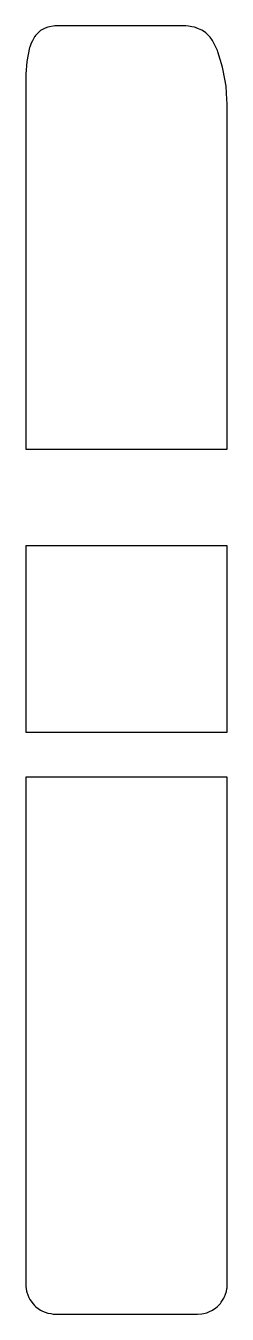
# Model space of a CAD drawing. Header units: metres. Extents: x 2.4 to 16, y -16 to 70.7.
import ezdxf

# ---------------------------------------------------------------- set-up
doc = ezdxf.new("R2010")
doc.units = ezdxf.units.M

msp = doc.modelspace()

# ---------------------------------------------------------------- linework, layer by layer
for p, q in [((3.348, 70.366), (3.208, 70.242)), ((3.407, 70.418), (3.348, 70.366)), ((3.722, 70.57), (3.407, 70.418)), ((3.889, 70.649), (3.722, 70.57)), ((4.365, 70.735), (3.889, 70.649)), ((4.4, 70.739), (4.365, 70.735)), ((12.708, 70.739), (4.4, 70.739)), ((13, 70.739), (12.708, 70.739)), ((13.026, 70.739), (13, 70.739)), ((13.201, 70.73), (13.026, 70.739)), ((13.381, 70.718), (13.201, 70.73)), ((13.603, 70.676), (13.381, 70.718)), ((13.793, 70.637), (13.603, 70.676)), ((13.851, 70.618), (13.793, 70.637)), ((13.909, 70.599), (13.851, 70.618)), ((14.063, 70.539), (13.909, 70.599)), ((14.274, 70.45), (14.063, 70.539)), ((14.282, 70.446), (14.274, 70.45)), ((14.286, 70.443), (14.282, 70.446)), ((14.457, 70.33), (14.286, 70.443)), ((14.542, 70.267), (14.457, 70.33)), ((14.628, 70.196), (14.542, 70.267)), ((2.772, 69.568), (2.668, 69.296)), ((2.85, 69.728), (2.772, 69.568)), ((2.991, 69.998), (2.85, 69.728)), ((3.006, 70.025), (2.991, 69.998)), ((3.071, 70.095), (3.006, 70.025)), ((3.208, 70.242), (3.071, 70.095)), ((14.763, 70.072), (14.628, 70.196)), ((14.847, 69.979), (14.763, 70.072)), ((14.994, 69.741), (14.847, 69.979)), ((15.334, 69.064), (14.994, 69.741)), ((2.663, 69.273), (2.468, 68.332)), ((2.668, 69.296), (2.663, 69.273)), ((15.36, 68.994), (15.334, 69.064)), ((15.688, 67.955), (15.36, 68.994)), ((2.468, 68.332), (2.412, 67.472)), ((15.733, 67.737), (15.688, 67.955)), ((15.918, 66.683), (15.733, 67.737)), ((2.412, 67.472), (2.4, 67.296)), ((2.4, 67.296), (2.4, 66.289)), ((2.4, 66.289), (2.4, 52.002)), ((15.969, 65.773), (15.918, 66.683)), ((15.988, 65.513), (15.969, 65.773)), ((16, 65.296), (15.988, 65.513)), ((16, 64.077), (16, 65.296)), ((16, 59.302), (16, 64.077)), ((16, 49.341), (16, 59.302)), ((16, 59.302), (16, 59.302)), ((2.4, 52.002), (2.4, 49.341)), ((2.4, 49.341), (2.4, 47.693)), ((16, 47.693), (16, 49.341)), ((2.4, 47.693), (2.4, 44.397)), ((16, 44.397), (16, 47.693)), ((2.4, 44.397), (2.4, 43.418)), ((16, 42.244), (16, 44.397)), ((2.4, 43.418), (2.4, 42.244)), ((2.4, 42.244), (5.782, 42.244)), ((5.782, 42.244), (16, 42.244)), ((12.618, 35.737), (2.4, 35.737)), ((2.4, 35.737), (2.4, 34.78)), ((16, 35.737), (12.618, 35.737)), ((16, 33.583), (16, 35.737)), ((2.4, 34.78), (2.4, 33.583)), ((2.4, 33.583), (2.4, 30.719)), ((16, 28.809), (16, 33.583)), ((2.4, 30.719), (2.4, 28.809)), ((2.4, 28.809), (2.4, 26.255)), ((16, 23.191), (16, 28.809)), ((2.4, 26.255), (2.4, 23.191)), ((2.4, 23.191), (11.222, 23.191)), ((11.222, 23.191), (16, 23.191)), ((16, 23.191), (16, 23.191)), ((7.178, 20.149), (2.4, 20.149)), ((2.4, 20.149), (2.4, 17.652)), ((16, 20.149), (7.178, 20.149)), ((16, 14.531), (16, 20.149)), ((2.4, 17.652), (2.4, 14.531)), ((2.4, 14.531), (2.4, 13.745)), ((16, 13.745), (16, 14.531)), ((2.4, 13.745), (2.4, 10.543)), ((16, 8.136), (16, 13.745)), ((2.4, 10.543), (2.4, 9.047)), ((2.4, 9.047), (2.4, 5.916)), ((16, 7.13), (16, 8.136)), ((16, -10.2), (16, 7.13)), ((16, 7.13), (16, 7.13)), ((2.4, 5.916), (2.4, 5.756)), ((2.4, 5.756), (2.4, 2.383)), ((2.4, 2.383), (2.4, 2.18)), ((2.4, 2.18), (2.4, 1.992)), ((2.4, 1.992), (2.4, 1.837)), ((2.4, 1.837), (2.4, -8.36)), ((2.4, -8.36), (2.4, -8.684)), ((2.4, -8.684), (2.4, -8.947)), ((2.4, -8.947), (2.4, -13.982)), ((16, -12.245), (16, -10.2)), ((16, -12.362), (16, -12.245)), ((16, -12.49), (16, -12.362)), ((16, -12.619), (16, -12.49)), ((16, -12.766), (16, -12.619)), ((16, -12.906), (16, -12.766)), ((16, -13.029), (16, -12.906)), ((16, -13.162), (16, -13.029)), ((16, -13.273), (16, -13.162)), ((16, -13.363), (16, -13.273)), ((16, -14), (16, -13.363)), ((2.4, -13.982), (2.4, -14)), ((2.4, -14), (2.408, -14.138)), ((2.408, -14.138), (2.459, -14.452)), ((2.459, -14.452), (2.468, -14.518)), ((2.468, -14.518), (2.617, -14.877)), ((15.814, -14.828), (15.942, -14.476)), ((15.942, -14.476), (15.977, -14.279)), ((15.977, -14.279), (15.982, -14.256)), ((15.982, -14.256), (15.987, -14.221)), ((15.987, -14.221), (16, -14)), ((2.617, -14.877), (2.668, -15)), ((2.668, -15), (2.905, -15.309)), ((2.905, -15.309), (2.986, -15.414)), ((2.986, -15.414), (3.092, -15.495)), ((3.092, -15.495), (3.401, -15.733)), ((14.998, -15.733), (15.231, -15.568)), ((15.231, -15.568), (15.326, -15.496)), ((15.326, -15.496), (15.533, -15.282)), ((15.533, -15.282), (15.597, -15.197)), ((15.597, -15.197), (15.778, -14.915)), ((15.778, -14.915), (15.814, -14.828)), ((3.401, -15.733), (3.524, -15.784)), ((3.524, -15.784), (3.882, -15.932)), ((3.882, -15.932), (4.099, -15.96)), ((4.099, -15.96), (4.255, -15.986)), ((4.255, -15.986), (4.4, -16)), ((4.4, -16), (12.44, -16)), ((12.44, -16), (14, -16)), ((14, -16), (14.282, -15.976)), ((14.282, -15.976), (14.388, -15.96)), ((14.388, -15.96), (14.627, -15.898)), ((14.627, -15.898), (14.761, -15.842)), ((14.761, -15.842), (14.998, -15.733))]:
    msp.add_line(p, q)

doc.saveas('drawing.dxf')
